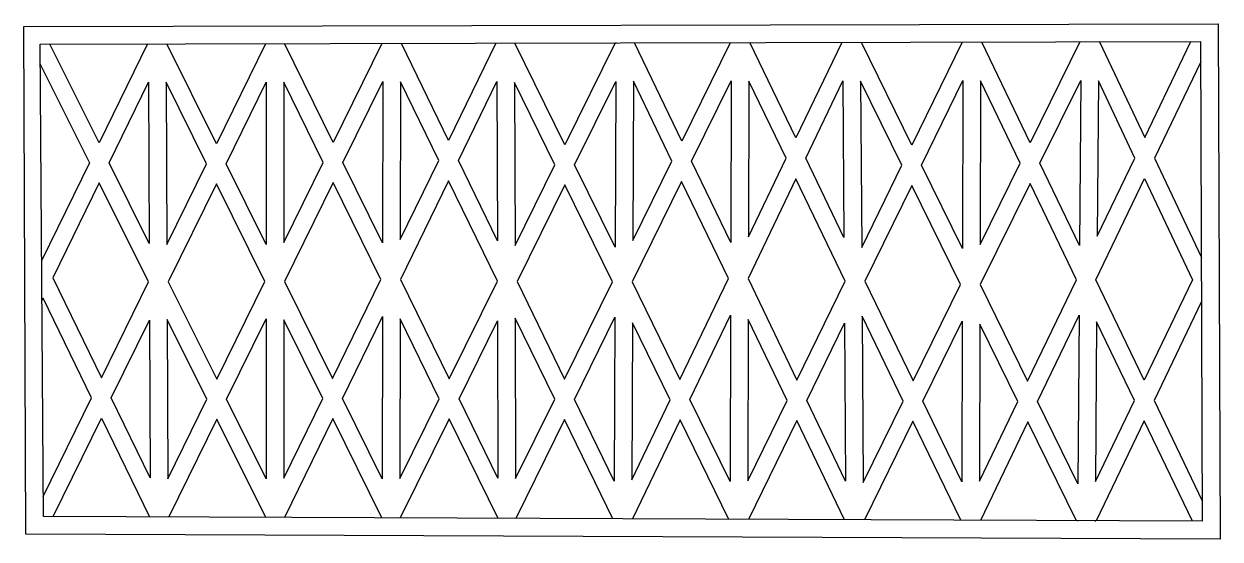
# Model space of a CAD drawing. Header units: millimetres. Extents: x 2175 to 2649, y 1861 to 2065.
import ezdxf

# ---------------------------------------------------------------- set-up
doc = ezdxf.new("R2010")
doc.units = ezdxf.units.MM

msp = doc.modelspace()

# ---------------------------------------------------------------- linework, layer by layer
for p, q in [((2316.98, 2057.62), (2316.98, 2057.6)), ((2409.32, 2057.93), (2409.32, 2057.81)), ((2416.32, 2057.9), (2416.32, 2057.82)), ((2454.98, 2057.92), (2454.98, 2057.9)), ((2506.12, 2058.03), (2506.12, 2058.02)), ((2546.81, 2058.22), (2546.81, 2058.1)), ((2553.81, 2058.2), (2553.81, 2058.12)), ((2593.48, 2058.24), (2593.48, 2058.21)), ((2270.81, 1869.92), (2270.81, 1869.9)), ((2362.65, 1869.53), (2362.65, 1869.51)), ((2408.56, 1869.34), (2408.56, 1869.34)), ((2454.46, 1869.14), (2454.46, 1869.14)), ((2500.36, 1868.95), (2500.36, 1868.91)), ((2546.26, 1868.76), (2546.26, 1868.75)), ((2592.16, 1868.56), (2592.16, 1868.38)), ((2599.16, 1868.53), (2599.16, 1868.33))]:
    msp.add_line(p, q)
for points in [[(2647.86, 2065.32), (2648.59, 1861.32), (2175.59, 1863.32), (2174.86, 2064.3)], [(2640.88, 2058.31), (2641.56, 1868.35), (2182.55, 1870.29), (2181.28, 2057.31)], [(2208.58, 2010.3), (2224.2, 2042.3), (2224.48, 1978.35)], [(2231.2, 2042.22), (2231.48, 1977.96), (2247.18, 2009.96)], [(2254.98, 2009.97), (2270.81, 2042.23), (2270.81, 1978)], [(2277.81, 2042.24), (2277.81, 1978.72), (2293.42, 2010.47)], [(2301.21, 2010.47), (2316.96, 2042.51), (2316.88, 1978.57)], [(2323.96, 2042.44), (2323.88, 1979.92), (2339.13, 2011.21)], [(2346.92, 2011.21), (2362.18, 2042.53), (2362.35, 1979.44)], [(2369.18, 2042.15), (2369.35, 1977.56), (2385.17, 2009.56)], [(2392.97, 2009.55), (2409.26, 2042.51), (2409, 1976.88)], [(2416.26, 2042.6), (2416.01, 1979.53), (2431.49, 2010.98)], [(2439.27, 2010.95), (2454.94, 2042.79), (2454.76, 1978.77)], [(2461.94, 2042.69), (2461.77, 1980.98), (2476.7, 2012.1)], [(2484.47, 2012.11), (2499.22, 2042.83), (2499.63, 1980.7)], [(2506.22, 2042.72), (2506.65, 1976.74), (2522.59, 2009.35)], [(2530.39, 2009.36), (2546.77, 2042.89), (2546.58, 1976.36)], [(2553.77, 2042.85), (2553.58, 1977.92), (2569.47, 2010.21)], [(2577.25, 2010.17), (2593.38, 2042.95), (2592.92, 1977.58)], [(2614.84, 2012.21), (2600.38, 2042.84), (2599.95, 1981.23)], [(2481.01, 1924.27), (2500.17, 1963.47), (2480.6, 2004.03), (2461.63, 1964.51)], [(2599.44, 1964.02), (2618.69, 2004.06), (2637.61, 1964.01), (2618.55, 1924.29)], [(2204.71, 2002.37), (2186.32, 1964.73), (2205.59, 1925.19), (2224.22, 1963.16)], [(2251.23, 1924.6), (2270.26, 1963.34), (2251.1, 2002.05), (2232.03, 1963.18)], [(2297.09, 1924.94), (2316.18, 1964.11), (2297.31, 2002.53), (2278.07, 1963.36)], [(2343.28, 1924.8), (2362.36, 1963.41), (2343.02, 2003.21), (2323.97, 1964.12)], [(2388.99, 1924.63), (2407.94, 1963.14), (2389.06, 2001.63), (2370.16, 1963.38)], [(2434.68, 1924.53), (2453.86, 1964.51), (2435.34, 2002.97), (2415.74, 1963.14)], [(2527.02, 1923.93), (2545.79, 1962.07), (2526.49, 2001.4), (2507.95, 1963.45)], [(2572.35, 1923.82), (2591.68, 1964.02), (2573.32, 2002.19), (2553.58, 1962.07)], [(2224.61, 1948.07), (2224.88, 1885.6), (2209.47, 1917.22)], [(2231.61, 1948.31), (2231.88, 1885.22), (2247.34, 1916.69)], [(2255.15, 1916.71), (2270.81, 1948.59), (2270.81, 1885.24)], [(2277.81, 1948.09), (2277.81, 1885.4), (2293.21, 1916.99)], [(2301.01, 1917.02), (2316.84, 1949.5), (2316.76, 1885.21)], [(2323.84, 1948.5), (2323.76, 1885.31), (2339.37, 1916.88)], [(2347.17, 1916.87), (2362.44, 1947.76), (2362.6, 1885.44)], [(2369.43, 1948.85), (2369.6, 1885.25), (2385.07, 1916.67)], [(2392.86, 1916.65), (2408.88, 1949.21), (2408.62, 1884.21)], [(2438.6, 1916.53), (2454.69, 1950.04), (2454.5, 1884.12)], [(2461.68, 1948.28), (2461.51, 1884.35), (2477.1, 1916.26)], [(2506.83, 1949.66), (2507.27, 1883.78), (2523.1, 1915.96)], [(2530.88, 1915.93), (2546.49, 1947.66), (2546.31, 1883.96)], [(2576.28, 1915.82), (2592.73, 1950.05), (2592.27, 1883.22)], [(2599.71, 1947.31), (2599.27, 1884.15), (2614.67, 1916.21)], [(2415.88, 1946.97), (2415.63, 1884.83), (2430.82, 1916.5)], [(2484.88, 1916.24), (2499.85, 1946.87), (2500.26, 1884.29)], [(2553.49, 1946.37), (2553.31, 1884.2), (2568.49, 1915.79)]]:
    msp.add_lwpolyline(points, close=True)
for points in [[(2223.79, 2057.4), (2204.65, 2018.2), (2185.18, 2057.32)], [(2270.51, 2057.5), (2251.07, 2017.88), (2231.49, 2057.42)], [(2316.57, 2057.6), (2297.32, 2018.41), (2278.11, 2057.52)], [(2361.79, 2057.7), (2343.03, 2019.21), (2324.36, 2057.62)], [(2409.01, 2057.8), (2389.08, 2017.48), (2369.34, 2057.72)], [(2454.58, 2057.9), (2435.41, 2018.96), (2416.7, 2057.82)], [(2498.73, 2058), (2480.58, 2020.17), (2462.36, 2057.92)], [(2546.41, 2058.1), (2526.48, 2017.31), (2506.51, 2058.02)], [(2593.08, 2058.2), (2573.39, 2018.19), (2554.19, 2058.12)], [(2600.85, 2058.22), (2618.75, 2020.34), (2636.99, 2058.3)], [(2181.33, 2049.35), (2200.77, 2010.27), (2181.86, 1971.54)], [(2640.91, 2050.29), (2622.6, 2012.19), (2641.19, 1972.83)], [(2182.49, 1878.13), (2201.68, 1917.23), (2182.42, 1956.74), (2181.97, 1955.81)], [(2641.25, 1955.41), (2622.43, 1916.21), (2641.53, 1876.49)], [(2186.44, 1870.27), (2205.56, 1909.26), (2224.64, 1870.11)], [(2270.62, 1869.92), (2251.27, 1908.81), (2232.24, 1870.08)], [(2316.62, 1869.72), (2297.14, 1909.07), (2278.04, 1869.89)], [(2362.62, 1869.53), (2343.26, 1908.96), (2323.86, 1869.69)], [(2408.07, 1869.34), (2388.95, 1908.69), (2369.66, 1869.5)], [(2454.06, 1869.14), (2434.75, 1908.5), (2415.94, 1869.31)], [(2499.88, 1868.95), (2480.97, 1908.23), (2461.85, 1869.11)], [(2545.87, 1868.76), (2526.96, 1907.95), (2507.76, 1868.92)], [(2591.66, 1868.56), (2572.42, 1907.79), (2553.64, 1868.72)], [(2637.67, 1868.37), (2618.55, 1908.13), (2599.54, 1868.53)]]:
    msp.add_lwpolyline(points)

doc.saveas('drawing.dxf')
